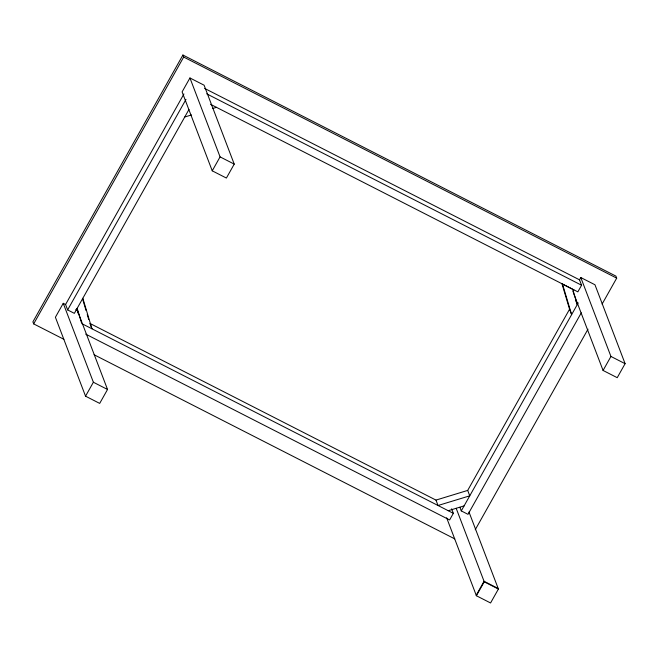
<?xml version="1.0" encoding="UTF-8"?>
<svg xmlns="http://www.w3.org/2000/svg" width="658" height="658" viewBox="0 0 658 658"><rect width="100%" height="100%" fill="white"/><g stroke="black" fill="none" stroke-linecap="round" stroke-linejoin="round"><path stroke-width="0.99" d="M602.095 304.103L616.694 278.137L615.913 276.105L182.916 55.025L32.9 321.852L33.673 323.884L63.884 339.306M33.673 323.884L183.689 57.057L182.916 55.025M188.978 109.475L74.354 313.348L67.634 309.918L65.57 304.506L63.242 303.322L55.404 317.255L85.54 396.174L99.695 403.403L107.534 389.47L77.397 310.551L75.695 309.679M189.94 77.965L182.102 91.898L212.238 170.825L226.393 178.055L234.232 164.113L204.095 85.195L189.94 77.965L220.076 156.884L234.232 164.113M65.57 304.506L183.927 93.987M67.634 309.918L185.992 99.399M85.54 396.174L93.378 382.24L63.242 303.322M212.238 170.825L220.076 156.884M572.937 291.535L573.875 289.857M210.511 104.293L577.856 291.856L581.582 285.235L579.517 279.831L580.8 277.536L594.964 284.766L625.1 363.685L617.229 377.684L603.073 370.454L573.274 292.432M451.627 508.815L453.346 513.322L449.628 519.943L85.721 334.132M82.834 298.271L91.956 328.803L89.891 323.399L435.966 500.096L467.69 490.416L569.565 309.219L561.916 283.614M581.285 312.83L468.002 514.334L461.274 510.904L578.217 302.902M475.232 529.748L587.997 329.173M476.211 595.227L484.041 581.285L498.205 588.515M468.998 512.031L498.402 589.042L490.564 602.975L476.408 595.745L484.247 581.812L456.175 508.297M603.073 370.454L610.945 356.455L580.8 277.536M184.742 117.009L191.47 114.961M212.624 108.504L216.466 107.336M448.238 510.715L464.104 505.879M183.689 57.057L616.694 278.137M204.638 88.419L579.517 279.831M206.702 93.831L581.582 285.235M610.945 356.455L625.1 363.685M81.74 323.588L453.346 513.322M94.094 354.736L454.777 538.894M93.378 382.24L107.534 389.47M484.247 581.812L498.402 589.042M575.561 300.064L577.28 304.572L572.715 289.306L562.508 284.091L571.629 314.623L569.565 309.219M467.69 490.416L469.754 495.828L438.031 505.5L435.966 500.096M459.901 507.302L461.274 510.904M446.634 517.78L476.408 595.745M82.538 298.773L86.066 310.592M87.243 314.532L88.715 319.459M77.183 308.322L81.46 322.634M76.83 308.643L78.541 314.368"/></g></svg>
